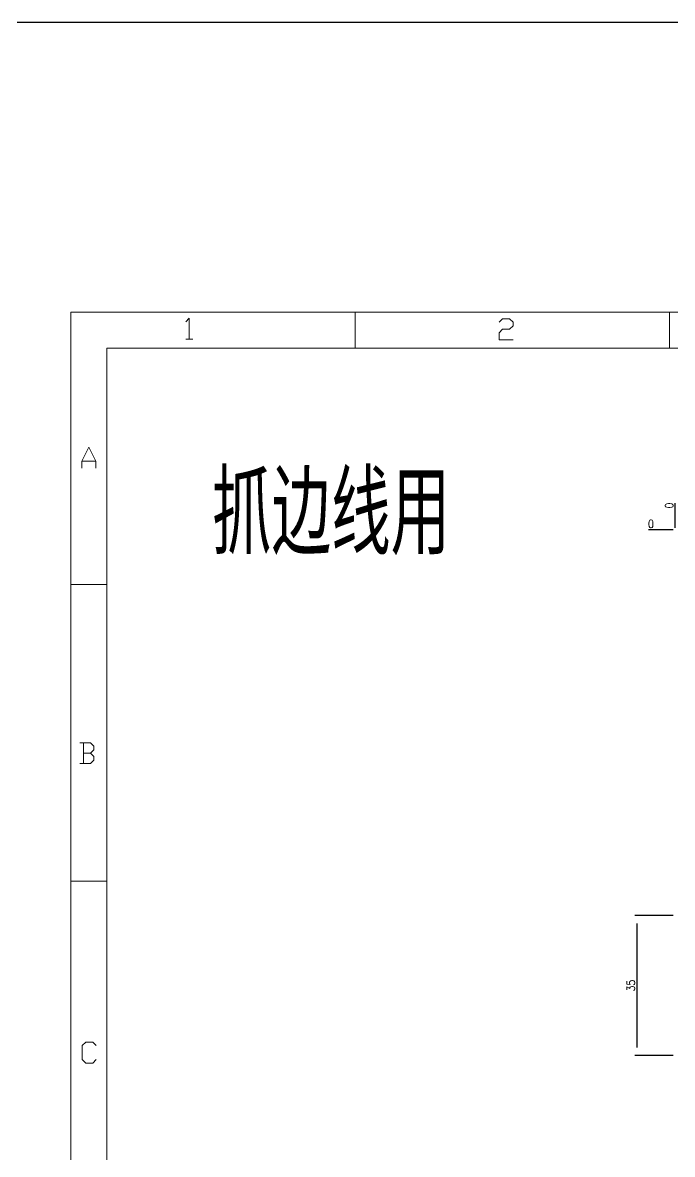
# Model space of a CAD drawing. Header units: millimetres. Extents: x 88508 to 142116, y -5268 to 20283.
# Drawn here: x 102490.8 to 102653.2, y 1762.4 to 2045.2 of the extents above; entities that cross this region are included whole.
import ezdxf
from ezdxf.enums import TextEntityAlignment as Align

# ---------------------------------------------------------------- set-up
doc = ezdxf.new("R2010")
doc.units = ezdxf.units.MM
doc.layers.add('DIM', color=4, linetype='Continuous')
doc.layers.add('LP_O', color=40, linetype='Continuous')
doc.styles.add('chinesef_fs', font='simplex.shx', dxfattribs={"bigfont": 'gbcbig.shx'})
doc.styles.add('GBENOR_', font='gbenor.shx', dxfattribs={"bigfont": 'gbcbig'})
doc.styles.get("Standard").update_dxf_attribs({"font": 'txt.shx', "width": 0.85, "bigfont": 'ctxt.shx'})
doc.styles.add('TXT', font='txt.shx', dxfattribs={"width": 0.8, "bigfont": 'ctxt.shx'})
doc.dimstyles.new('T-2-WX', dxfattribs={"dimtxt": 2, "dimasz": 2, "dimexe": 0.5, "dimexo": 0.5, "dimgap": 0.5, "dimtad": 1, "dimtxsty": 'Standard', "dimblk": 'OPEN30', "dimcen": 0, "dimazin": 3, "dimtfac": 1, "dimtmove": 0, "dimatfit": 3, "dimldrblk": 'OPEN30', "dimlwd": -1, "dimlwe": -1})

# ---------------------------------------------------------------- blocks, each defined once
blk = doc.blocks.new('*D9854')
at = {"layer": 'Defpoints', "color": 0}
for p in [(102648.87, 1918.46), (102653.87, 1918.46), (102653.87, 1918.46)]:
    blk.add_point(p, dxfattribs=at)
at = {"layer": 'DIM', "color": 0}
blk.add_line((102653.37, 1918.46), (102647.23, 1918.46), dxfattribs=at)
at = {"layer": 'DIM', "color": 0, "insert": (102647.8, 1919.96), "char_height": 2, "attachment_point": 5}
blk.add_mtext('0', dxfattribs=at)
blk = doc.blocks.new('_Open30')
blk = doc.blocks.new('*D9855')
at = {"layer": 'Defpoints', "color": 0}
for p in [(102653.87, 1923.46), (102653.87, 1918.46), (102653.87, 1918.46)]:
    blk.add_point(p, dxfattribs=at)
at = {"layer": 'DIM', "color": 0}
blk.add_line((102653.87, 1918.96), (102653.87, 1925.09), dxfattribs=at)
at = {"layer": 'DIM', "color": 0, "insert": (102652.37, 1924.53), "char_height": 2, "attachment_point": 5, "rotation": 90}
blk.add_mtext('0', dxfattribs=at)
blk = doc.blocks.new('*D9857')
at = {"layer": 'Defpoints', "color": 0}
for p in [(102653.87, 1822.08), (102644.29, 1787.08), (102653.87, 1787.08)]:
    blk.add_point(p, dxfattribs=at)
at = {"layer": 'DIM', "color": 0}
for p, q in [((102653.37, 1822.08), (102643.79, 1822.08)), ((102644.29, 1820.08), (102644.29, 1789.08)), ((102653.37, 1787.08), (102643.79, 1787.08))]:
    blk.add_line(p, q, dxfattribs=at)
at = {"layer": 'DIM', "color": 0, "insert": (102642.79, 1804.58), "char_height": 2, "attachment_point": 5, "rotation": 90}
blk.add_mtext('35', dxfattribs=at)
blk = doc.blocks.new('U40')
at = {"color": 254, "lineweight": 18}
for p, q in [((0, 1783.5), (0, 0)), ((0, 1783.5), (2530.2, 1783.5)), ((37, 37), (37, 1746.5)), ((37, 1746.5), (2493.2, 1746.5)), ((0, 1502.7), (37, 1502.7)), ((0, 1197.2), (37, 1197.2))]:
    blk.add_line(p, q, dxfattribs=at)
at = {"color": 254, "linetype": 'Continuous', "lineweight": 18}
for p, q in [((293.1, 1783.5), (293.1, 1746.5)), ((617.1, 1783.5), (617.1, 1746.5))]:
    blk.add_line(p, q, dxfattribs=at)
at = {"color": 92, "lineweight": 18}
for points in [[(118.3, 1773.7), (121.9, 1777.3), (121.9, 1755.8)], [(441.4, 1773.1), (445, 1776.7), (452.2, 1776.7), (455.8, 1773.1), (455.8, 1769.5), (452.2, 1765.9), (445, 1765.9), (441.4, 1762.3), (441.4, 1755.1), (455.8, 1755.1)], [(118.3, 1755.8), (125.5, 1755.8)], [(11.1, 1622.8), (11.1, 1630), (18.3, 1644.4), (25.5, 1630), (25.5, 1622.8)], [(11.1, 1630), (25.5, 1630)], [(20, 1329), (23.6, 1332.6), (23.6, 1336.2), (20, 1339.8), (9.2, 1339.8)], [(12.8, 1339.8), (12.8, 1318.2)], [(9.2, 1318.2), (20, 1318.2), (23.6, 1321.8), (23.6, 1325.4), (20, 1329), (12.8, 1329)], [(26.1, 1013.2), (22.5, 1009.6), (15.3, 1009.6), (11.7, 1013.2), (11.7, 1027.6), (15.3, 1031.2), (22.5, 1031.2), (26.1, 1027.6)]]:
    blk.add_lwpolyline(points, dxfattribs=at)
at = {"lineweight": 18, "style": 'GBENOR_'}
blk.add_attdef('文档路径', (2126, 386.9), '', height=17.8, dxfattribs=at)
at = {"lineweight": 20, "style": 'TXT'}
for tag, height, p in [('18-**-**', 16.3, (1866.6, 256.2)), ('客户名称', 16.1, (1741.1, 134, 0)), ('料厚:', 16.1, (1741.3, 93.2, 0))]:
    blk.add_attdef(tag, text='', height=height, dxfattribs=at).set_placement(p, align=Align.MIDDLE)
for tag, p, height in [('88888', (1850.9, 207.5), 14.9), ('材质:', (1691.2, 168, 0), 16.1), ('核准', (1869.4, 127.5, 0), 16.1), ('设计', (1868.8, 88.3, 0), 16.1), ('绘图', (1868.2, 49.1, 0), 16.1)]:
    blk.add_attdef(tag, p, '', height=height, dxfattribs=at)
for tag, p, height, width in [('3', (2234.7, 206.9), 15.8, 0.7), ('4', (2234.7, 167.4), 15.8, 0.7), ('核准日期', (2041.1, 124.2, 0), 16.1, 0.68), ('设计日期', (2041.1, 84.5, 0), 16.1, 0.68), ('1', (2251.9, 85.9), 14.6, 0.7), ('绘图日期', (2040.9, 46.4, 0), 16.1, 0.68), ('2', (2235, 49.2), 14.6, 0.7)]:
    blk.add_attdef(tag, p, '', height=height, dxfattribs=dict(at, width=width))

msp = doc.modelspace()

# ---------------------------------------------------------------- linework, layer by layer
at = {"layer": 'LP_O', "color": 8}
msp.add_lwpolyline([(95190.493, 2045.216), (95190.493, 1487.55), (103220.125, 1487.55), (103220.125, 2045.216)], close=True, dxfattribs=at)

# ---------------------------------------------------------------- block references
at = {"ltscale": 3, "xscale": 0.2424461197650385, "yscale": 0.2424461197650385, "zscale": 0.2424461197650385}
msp.add_blockref('U40', (102502.837, 1540.447), dxfattribs=at)

# ---------------------------------------------------------------- texts
at = {"layer": 'DIM', "color": 6, "linetype": 'Continuous', "lineweight": 13, "style": 'chinesef_fs'}
msp.add_text('抓边线用', height=20.6605, dxfattribs=at).set_placement((102538.112, 1912.234))

# ---------------------------------------------------------------- dimensions: what is measured, and where the dimension line sits
at = {"layer": 'DIM', "color": 4}
for offset, dtype, picture, middle in [((0, 5), 1, '*D9855', (102652.366700219, 1924.527921543)), ((-5, 0), 0, '*D9854', (102647.800033552, 1919.961254877))]:
    dim = msp.add_ordinate_dim(feature_location=(102653.866700219, 1918.461254877), offset=offset, dtype=dtype, origin=(102653.866700219, 1918.461254877), dimstyle='T-2-WX', dxfattribs=at)
    dim.commit()
    dim.dimension.update_dxf_attribs({"geometry": picture, "text_midpoint": middle})
dim = msp.add_linear_dim(base=(102644.293, 1787.085), p1=(102653.867, 1822.085), p2=(102653.867, 1787.085), angle=90, dimstyle='T-2-WX', dxfattribs=at)
dim.commit()
dim.dimension.update_dxf_attribs({"geometry": '*D9857', "text_midpoint": (102642.793, 1804.585)})

doc.saveas('drawing.dxf')
